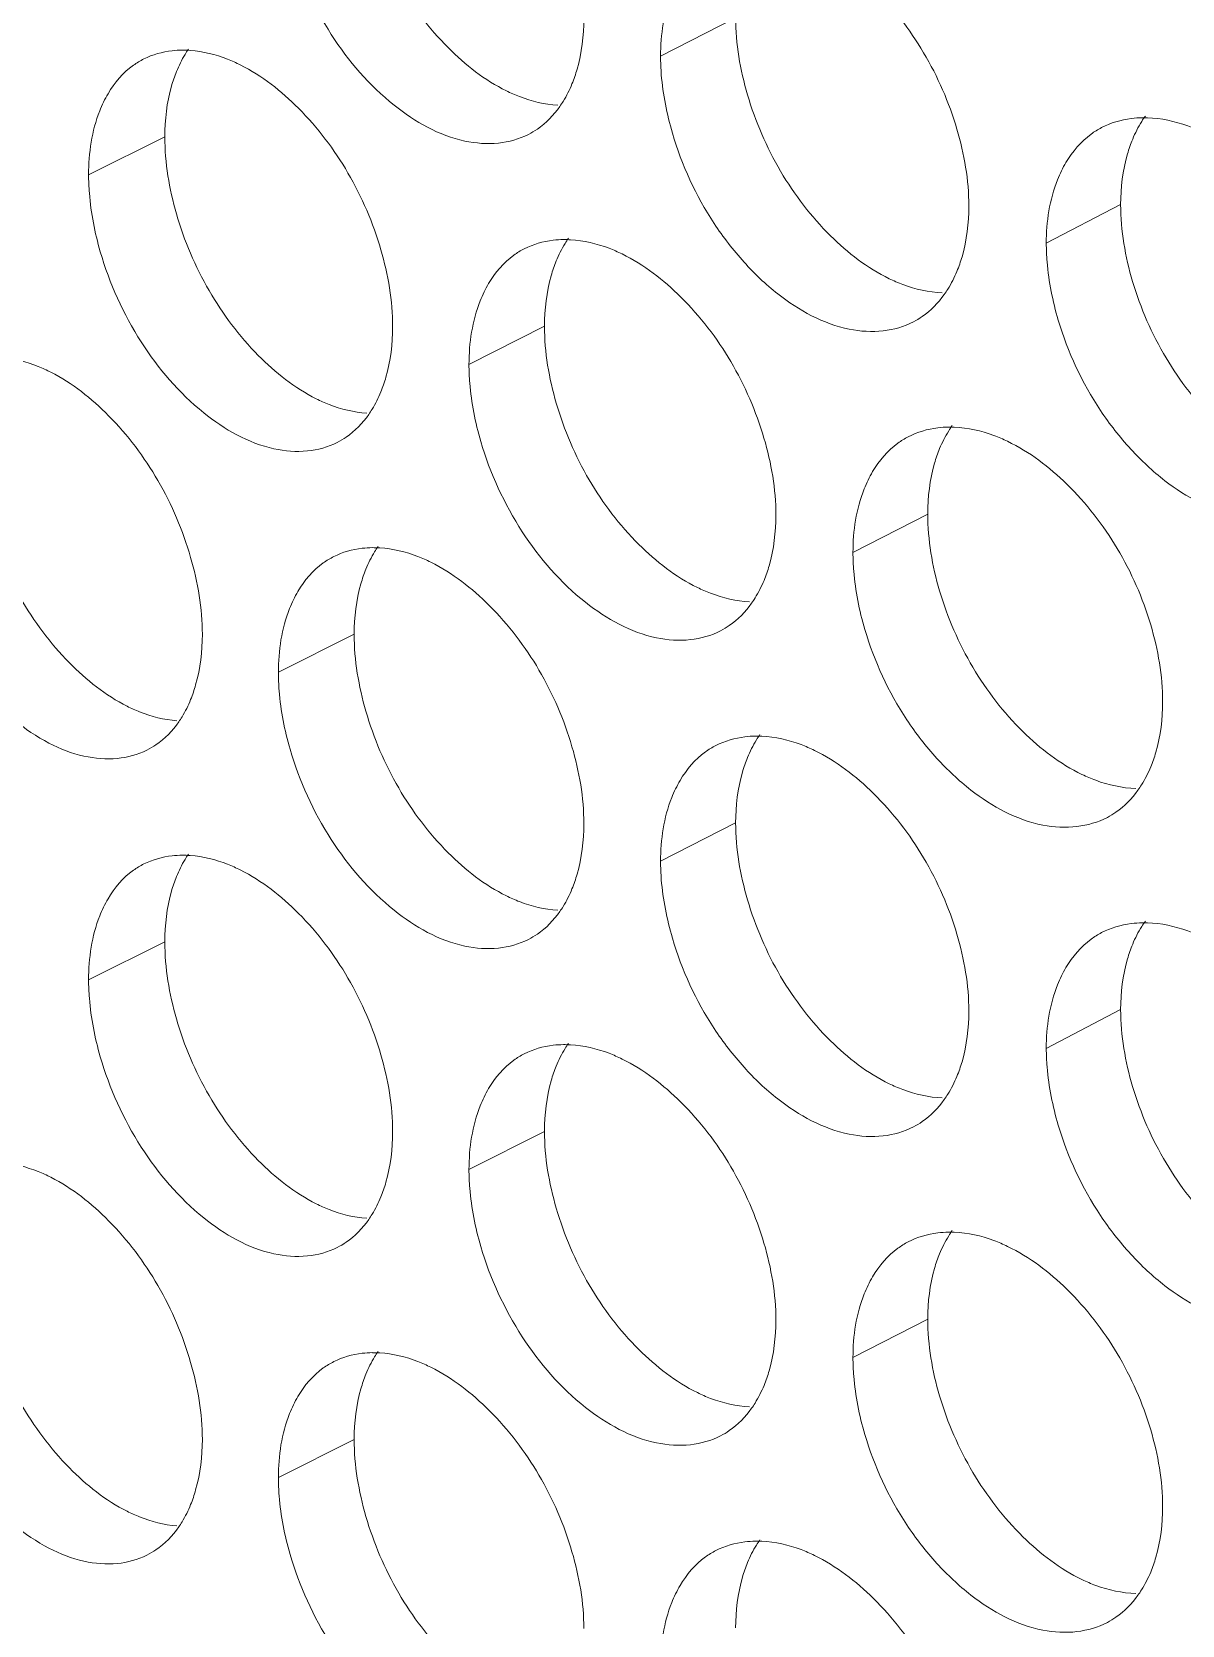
# Model space of a CAD drawing. Header units: millimetres. Extents: x 1177 to 4147, y 93 to 2194.
# Drawn here: x 2580.43 to 2591.68, y 784.42 to 800 of the extents above; entities that cross this region are included whole.
import ezdxf

# ---------------------------------------------------------------- set-up
doc = ezdxf.new("R2010")
doc.units = ezdxf.units.MM
doc.header["$LTSCALE"] = 0.1
doc.layers.get('0').update_dxf_attribs({"lineweight": 13})
doc.layers.add('标注', color=251, linetype='Continuous', lineweight=9)

# ---------------------------------------------------------------- blocks, each defined once
blk = doc.blocks.new('02')
at = {"layer": '标注'}
for p, q in [((4465.295, 734.326), (4464.246, 733.79)), ((4457.319, 732.663), (4456.254, 732.134)), ((4457.319, 732.663), (4456.254, 732.134)), ((4470.674, 731.716), (4469.635, 731.175)), ((4462.624, 730.015), (4461.569, 729.482)), ((4462.624, 730.015), (4461.569, 729.482)), ((4467.979, 727.392), (4466.934, 726.854)), ((4467.979, 727.392), (4466.934, 726.854)), ((4459.965, 725.711), (4458.906, 725.18)), ((4465.295, 723.076), (4464.246, 722.54)), ((4457.319, 721.413), (4456.254, 720.884)), ((4470.674, 720.466), (4469.635, 719.925)), ((4462.624, 718.765), (4461.569, 718.232)), ((4467.979, 716.142), (4466.934, 715.604)), ((4459.965, 714.461), (4458.906, 713.93))]:
    blk.add_line(p, q, dxfattribs=at)
for centre, radius, start, end in [((4457.571, 732.415), 1.459, 85.9113, 90.3279), ((4457.571, 732.415), 1.459, 85.9113, 90.3279), ((4471.001, 731.422), 1.508, 88.1658, 91.0012), ((4462.906, 729.749), 1.478, 86.8291, 90.6001), ((4462.906, 729.749), 1.478, 86.8291, 90.6001), ((4468.29, 727.108), 1.498, 87.7255, 90.8684), ((4468.29, 727.108), 1.498, 87.7255, 90.8684), ((4460.232, 725.454), 1.468, 86.3729, 90.4645), ((4465.592, 722.801), 1.488, 87.2799, 90.7347), ((4457.571, 721.165), 1.459, 85.9113, 90.3279), ((4471.001, 720.172), 1.508, 88.1658, 91.0012), ((4462.906, 718.499), 1.478, 86.8291, 90.6001), ((4468.29, 715.858), 1.498, 87.7255, 90.8684), ((4460.232, 714.204), 1.468, 86.3729, 90.4645), ((4465.592, 711.551), 1.488, 87.2799, 90.7347)]:
    blk.add_arc(centre, radius, start, end, dxfattribs=at)
for points, knots in [([(4459.965, 736.961), (4459.965, 736.598), (4460.094, 735.847), (4460.542, 734.798), (4461.214, 733.908), (4461.789, 733.455), (4462.091, 733.306)], [0, 0, 0, 0, 0.247033, 0.511643, 0.769894, 1, 1, 1, 1]), ([(4459.07, 735.354), (4459.198, 734.91), (4459.581, 734.075), (4460.418, 733.1), (4461.291, 732.6), (4461.971, 732.549), (4462.27, 732.632), (4462.4, 732.698)], [0, 0, 0, 0, 0.293762, 0.573619, 0.807925, 0.907583, 1, 1, 1, 1]), ([(4468.553, 731.696), (4468.553, 732.058), (4468.422, 732.81), (4467.966, 733.856), (4467.283, 734.741), (4466.701, 735.19), (4466.395, 735.339)], [0, 0, 0, 0, 0.246367, 0.510504, 0.768967, 1, 1, 1, 1]), ([(4464.519, 734.92), (4464.474, 734.843), (4464.304, 734.49), (4464.246, 734.091), (4464.246, 733.79)], [0, 0, 0, 0, 0.228624, 1, 1, 1, 1]), ([(4463.008, 733.403), (4463.036, 733.47), (4463.137, 733.764), (4463.174, 734.078), (4463.174, 734.316)], [0, 0, 0, 0, 0.233221, 1, 1, 1, 1]), ([(4465.295, 734.326), (4465.295, 733.963), (4465.425, 733.212), (4465.878, 732.165), (4466.556, 731.278), (4467.136, 730.829), (4467.441, 730.681)], [0, 0, 0, 0, 0.246671, 0.510955, 0.769257, 1, 1, 1, 1]), ([(4457.563, 733.874), (4457.516, 733.874), (4457.332, 733.863), (4457.149, 733.812), (4457.027, 733.752)], [0, 0, 0, 0, 0.258421, 1, 1, 1, 1]), ([(4457.563, 733.874), (4457.516, 733.874), (4457.332, 733.863), (4457.149, 733.812), (4457.027, 733.752)], [0, 0, 0, 0, 0.258421, 1, 1, 1, 1]), ([(4457.648, 733.887), (4457.632, 733.863), (4457.568, 733.764), (4457.516, 733.657), (4457.482, 733.575)], [0, 0, 0, 0, 0.242569, 1, 1, 1, 1]), ([(4457.648, 733.887), (4457.632, 733.863), (4457.568, 733.764), (4457.516, 733.657), (4457.482, 733.575)], [0, 0, 0, 0, 0.242569, 1, 1, 1, 1]), ([(4458.374, 733.668), (4458.316, 733.697), (4458.094, 733.797), (4457.853, 733.858), (4457.675, 733.87)], [0, 0, 0, 0, 0.266713, 1, 1, 1, 1]), ([(4458.374, 733.668), (4458.316, 733.697), (4458.094, 733.797), (4457.853, 733.858), (4457.675, 733.87)], [0, 0, 0, 0, 0.266713, 1, 1, 1, 1]), ([(4457.027, 733.752), (4456.976, 733.726), (4456.774, 733.605), (4456.616, 733.419), (4456.526, 733.266)], [0, 0, 0, 0, 0.242512, 1, 1, 1, 1]), ([(4457.027, 733.752), (4456.976, 733.726), (4456.774, 733.605), (4456.616, 733.419), (4456.526, 733.266)], [0, 0, 0, 0, 0.242512, 1, 1, 1, 1]), ([(4460.502, 730.01), (4460.502, 730.373), (4460.373, 731.125), (4459.923, 732.173), (4459.251, 733.063), (4458.677, 733.517), (4458.374, 733.668)], [0, 0, 0, 0, 0.246911, 0.511538, 0.769926, 1, 1, 1, 1]), ([(4460.502, 730.01), (4460.502, 730.373), (4460.373, 731.125), (4459.923, 732.173), (4459.251, 733.063), (4458.677, 733.517), (4458.374, 733.668)], [0, 0, 0, 0, 0.246911, 0.511538, 0.769926, 1, 1, 1, 1]), ([(4464.246, 733.79), (4464.246, 733.703), (4464.261, 733.34), (4464.333, 732.98), (4464.411, 732.715)], [0, 0, 0, 0, 0.238632, 1, 1, 1, 1]), ([(4457.482, 733.575), (4457.455, 733.508), (4457.355, 733.214), (4457.319, 732.9), (4457.319, 732.663)], [0, 0, 0, 0, 0.232835, 1, 1, 1, 1]), ([(4457.482, 733.575), (4457.455, 733.508), (4457.355, 733.214), (4457.319, 732.9), (4457.319, 732.663)], [0, 0, 0, 0, 0.232835, 1, 1, 1, 1]), ([(4456.526, 733.266), (4456.481, 733.189), (4456.312, 732.835), (4456.254, 732.436), (4456.254, 732.134)], [0, 0, 0, 0, 0.227885, 1, 1, 1, 1]), ([(4456.526, 733.266), (4456.481, 733.189), (4456.312, 732.835), (4456.254, 732.436), (4456.254, 732.134)], [0, 0, 0, 0, 0.227885, 1, 1, 1, 1]), ([(4462.091, 733.306), (4462.151, 733.276), (4462.379, 733.175), (4462.626, 733.116), (4462.809, 733.105)], [0, 0, 0, 0, 0.2667, 1, 1, 1, 1]), ([(4462.837, 733.086), (4462.854, 733.11), (4462.92, 733.21), (4462.974, 733.319), (4463.008, 733.403)], [0, 0, 0, 0, 0.242697, 1, 1, 1, 1]), ([(4462.4, 732.698), (4462.443, 732.72), (4462.612, 732.819), (4462.752, 732.965), (4462.837, 733.086)], [0, 0, 0, 0, 0.244733, 1, 1, 1, 1]), ([(4470.407, 732.792), (4470.356, 732.765), (4470.157, 732.642), (4470, 732.457), (4469.91, 732.305)], [0, 0, 0, 0, 0.24332, 1, 1, 1, 1]), ([(4470.974, 732.93), (4470.924, 732.929), (4470.728, 732.916), (4470.535, 732.859), (4470.407, 732.792)], [0, 0, 0, 0, 0.258483, 1, 1, 1, 1]), ([(4471.019, 732.954), (4471.002, 732.93), (4470.933, 732.827), (4470.877, 732.716), (4470.842, 732.63)], [0, 0, 0, 0, 0.242868, 1, 1, 1, 1]), ([(4471.804, 732.734), (4471.742, 732.764), (4471.501, 732.866), (4471.24, 732.924), (4471.049, 732.93)], [0, 0, 0, 0, 0.266802, 1, 1, 1, 1]), ([(4457.319, 732.663), (4457.319, 732.3), (4457.447, 731.548), (4457.893, 730.499), (4458.561, 729.608), (4459.134, 729.153), (4459.435, 729.002)], [0, 0, 0, 0, 0.247215, 0.511988, 0.770214, 1, 1, 1, 1]), ([(4457.319, 732.663), (4457.319, 732.3), (4457.447, 731.548), (4457.893, 730.499), (4458.561, 729.608), (4459.134, 729.153), (4459.435, 729.002)], [0, 0, 0, 0, 0.247215, 0.511988, 0.770214, 1, 1, 1, 1]), ([(4464.411, 732.715), (4464.542, 732.27), (4464.836, 731.63), (4465.392, 730.909), (4465.981, 730.347), (4466.662, 729.969), (4467.348, 729.924), (4467.649, 730.011), (4467.78, 730.078)], [0, 0, 0, 0, 0.292621, 0.4365, 0.572692, 0.807081, 0.907102, 1, 1, 1, 1]), ([(4470.842, 732.63), (4470.814, 732.563), (4470.712, 732.268), (4470.674, 731.954), (4470.674, 731.716)], [0, 0, 0, 0, 0.233581, 1, 1, 1, 1]), ([(4469.91, 732.305), (4469.864, 732.228), (4469.694, 731.875), (4469.635, 731.476), (4469.635, 731.175)], [0, 0, 0, 0, 0.229116, 1, 1, 1, 1]), ([(4456.254, 732.134), (4456.254, 732.048), (4456.27, 731.684), (4456.341, 731.324), (4456.418, 731.058)], [0, 0, 0, 0, 0.238534, 1, 1, 1, 1]), ([(4456.254, 732.134), (4456.254, 732.048), (4456.27, 731.684), (4456.341, 731.324), (4456.418, 731.058)], [0, 0, 0, 0, 0.238534, 1, 1, 1, 1]), ([(4468.386, 730.783), (4468.414, 730.85), (4468.516, 731.144), (4468.553, 731.458), (4468.553, 731.696)], [0, 0, 0, 0, 0.233519, 1, 1, 1, 1]), ([(4470.674, 731.716), (4470.674, 731.353), (4470.806, 730.602), (4471.263, 729.557), (4471.948, 728.673), (4472.533, 728.227), (4472.84, 728.081)], [0, 0, 0, 0, 0.246312, 0.510271, 0.768623, 1, 1, 1, 1]), ([(4462.89, 731.227), (4462.842, 731.227), (4462.653, 731.216), (4462.467, 731.162), (4462.342, 731.099)], [0, 0, 0, 0, 0.258444, 1, 1, 1, 1]), ([(4462.89, 731.227), (4462.842, 731.227), (4462.653, 731.216), (4462.467, 731.162), (4462.342, 731.099)], [0, 0, 0, 0, 0.258444, 1, 1, 1, 1]), ([(4462.96, 731.245), (4462.943, 731.221), (4462.877, 731.12), (4462.823, 731.012), (4462.789, 730.928)], [0, 0, 0, 0, 0.242682, 1, 1, 1, 1]), ([(4462.96, 731.245), (4462.943, 731.221), (4462.877, 731.12), (4462.823, 731.012), (4462.789, 730.928)], [0, 0, 0, 0, 0.242682, 1, 1, 1, 1]), ([(4463.709, 731.026), (4463.649, 731.055), (4463.42, 731.156), (4463.171, 731.215), (4462.988, 731.225)], [0, 0, 0, 0, 0.266759, 1, 1, 1, 1]), ([(4463.709, 731.026), (4463.649, 731.055), (4463.42, 731.156), (4463.171, 731.215), (4462.988, 731.225)], [0, 0, 0, 0, 0.266759, 1, 1, 1, 1]), ([(4456.418, 731.058), (4456.546, 730.615), (4456.925, 729.78), (4457.757, 728.803), (4458.624, 728.301), (4459.301, 728.246), (4459.599, 728.327), (4459.729, 728.392)], [0, 0, 0, 0, 0.294207, 0.574275, 0.808437, 0.907868, 1, 1, 1, 1]), ([(4456.418, 731.058), (4456.546, 730.615), (4456.925, 729.78), (4457.757, 728.803), (4458.624, 728.301), (4459.301, 728.246), (4459.599, 728.327), (4459.729, 728.392)], [0, 0, 0, 0, 0.294207, 0.574275, 0.808437, 0.907868, 1, 1, 1, 1]), ([(4462.342, 731.099), (4462.291, 731.073), (4462.09, 730.951), (4461.932, 730.766), (4461.842, 730.613)], [0, 0, 0, 0, 0.242847, 1, 1, 1, 1]), ([(4462.342, 731.099), (4462.291, 731.073), (4462.09, 730.951), (4461.932, 730.766), (4461.842, 730.613)], [0, 0, 0, 0, 0.242847, 1, 1, 1, 1]), ([(4465.857, 727.378), (4465.857, 727.74), (4465.726, 728.492), (4465.272, 729.538), (4464.593, 730.426), (4464.014, 730.876), (4463.709, 731.026)], [0, 0, 0, 0, 0.246547, 0.510848, 0.769286, 1, 1, 1, 1]), ([(4465.857, 727.378), (4465.857, 727.74), (4465.726, 728.492), (4465.272, 729.538), (4464.593, 730.426), (4464.014, 730.876), (4463.709, 731.026)], [0, 0, 0, 0, 0.246547, 0.510848, 0.769286, 1, 1, 1, 1]), ([(4469.635, 731.175), (4469.635, 731.088), (4469.651, 730.725), (4469.724, 730.366), (4469.802, 730.101)], [0, 0, 0, 0, 0.238699, 1, 1, 1, 1]), ([(4462.789, 730.928), (4462.761, 730.861), (4462.661, 730.567), (4462.624, 730.253), (4462.624, 730.015)], [0, 0, 0, 0, 0.233133, 1, 1, 1, 1]), ([(4462.789, 730.928), (4462.761, 730.861), (4462.661, 730.567), (4462.624, 730.253), (4462.624, 730.015)], [0, 0, 0, 0, 0.233133, 1, 1, 1, 1]), ([(4468.21, 730.46), (4468.227, 730.484), (4468.295, 730.587), (4468.351, 730.697), (4468.386, 730.783)], [0, 0, 0, 0, 0.242819, 1, 1, 1, 1]), ([(4461.842, 730.613), (4461.797, 730.536), (4461.628, 730.182), (4461.569, 729.783), (4461.569, 729.482)], [0, 0, 0, 0, 0.228378, 1, 1, 1, 1]), ([(4461.842, 730.613), (4461.797, 730.536), (4461.628, 730.182), (4461.569, 729.783), (4461.569, 729.482)], [0, 0, 0, 0, 0.228378, 1, 1, 1, 1]), ([(4467.441, 730.681), (4467.503, 730.651), (4467.738, 730.549), (4467.993, 730.491), (4468.181, 730.483)], [0, 0, 0, 0, 0.26673, 1, 1, 1, 1]), ([(4467.78, 730.078), (4467.822, 730.1), (4467.988, 730.199), (4468.126, 730.341), (4468.21, 730.46)], [0, 0, 0, 0, 0.245104, 1, 1, 1, 1]), ([(4469.802, 730.101), (4469.934, 729.656), (4470.232, 729.015), (4470.795, 728.296), (4471.392, 727.735), (4472.082, 727.362), (4472.774, 727.325), (4473.078, 727.415), (4473.209, 727.484)], [0, 0, 0, 0, 0.291742, 0.435347, 0.571412, 0.806086, 0.906551, 1, 1, 1, 1]), ([(4460.338, 729.098), (4460.365, 729.165), (4460.466, 729.459), (4460.502, 729.772), (4460.502, 730.01)], [0, 0, 0, 0, 0.233071, 1, 1, 1, 1]), ([(4460.338, 729.098), (4460.365, 729.165), (4460.466, 729.459), (4460.502, 729.772), (4460.502, 730.01)], [0, 0, 0, 0, 0.233071, 1, 1, 1, 1]), ([(4462.624, 730.015), (4462.624, 729.652), (4462.754, 728.901), (4463.204, 727.853), (4463.879, 726.965), (4464.456, 726.514), (4464.76, 726.365)], [0, 0, 0, 0, 0.246852, 0.511298, 0.769575, 1, 1, 1, 1]), ([(4462.624, 730.015), (4462.624, 729.652), (4462.754, 728.901), (4463.204, 727.853), (4463.879, 726.965), (4464.456, 726.514), (4464.76, 726.365)], [0, 0, 0, 0, 0.246852, 0.511298, 0.769575, 1, 1, 1, 1]), ([(4455.726, 729.374), (4455.669, 729.403), (4455.45, 729.502), (4455.213, 729.563), (4455.038, 729.577)], [0, 0, 0, 0, 0.266684, 1, 1, 1, 1]), ([(4461.569, 729.482), (4461.569, 729.395), (4461.585, 729.032), (4461.657, 728.672), (4461.734, 728.407)], [0, 0, 0, 0, 0.238599, 1, 1, 1, 1]), ([(4461.569, 729.482), (4461.569, 729.395), (4461.585, 729.032), (4461.657, 728.672), (4461.734, 728.407)], [0, 0, 0, 0, 0.238599, 1, 1, 1, 1]), ([(4457.844, 725.711), (4457.844, 726.074), (4457.715, 726.825), (4457.268, 727.875), (4456.598, 728.766), (4456.027, 729.222), (4455.726, 729.374)], [0, 0, 0, 0, 0.247093, 0.511885, 0.770247, 1, 1, 1, 1]), ([(4459.435, 729.002), (4459.494, 728.973), (4459.718, 728.873), (4459.961, 728.813), (4460.141, 728.801)], [0, 0, 0, 0, 0.266679, 1, 1, 1, 1]), ([(4459.435, 729.002), (4459.494, 728.973), (4459.718, 728.873), (4459.961, 728.813), (4460.141, 728.801)], [0, 0, 0, 0, 0.266679, 1, 1, 1, 1]), ([(4460.169, 728.783), (4460.185, 728.807), (4460.25, 728.907), (4460.304, 729.015), (4460.338, 729.098)], [0, 0, 0, 0, 0.24264, 1, 1, 1, 1]), ([(4460.169, 728.783), (4460.185, 728.807), (4460.25, 728.907), (4460.304, 729.015), (4460.338, 729.098)], [0, 0, 0, 0, 0.24264, 1, 1, 1, 1]), ([(4459.729, 728.392), (4459.772, 728.414), (4459.942, 728.514), (4460.083, 728.661), (4460.169, 728.783)], [0, 0, 0, 0, 0.244538, 1, 1, 1, 1]), ([(4459.729, 728.392), (4459.772, 728.414), (4459.942, 728.514), (4460.083, 728.661), (4460.169, 728.783)], [0, 0, 0, 0, 0.244538, 1, 1, 1, 1]), ([(4468.267, 728.606), (4468.217, 728.606), (4468.024, 728.593), (4467.834, 728.537), (4467.706, 728.471)], [0, 0, 0, 0, 0.258469, 1, 1, 1, 1]), ([(4468.267, 728.606), (4468.217, 728.606), (4468.024, 728.593), (4467.834, 728.537), (4467.706, 728.471)], [0, 0, 0, 0, 0.258469, 1, 1, 1, 1]), ([(4468.32, 728.628), (4468.303, 728.604), (4468.236, 728.502), (4468.18, 728.392), (4468.145, 728.306)], [0, 0, 0, 0, 0.242804, 1, 1, 1, 1]), ([(4468.32, 728.628), (4468.303, 728.604), (4468.236, 728.502), (4468.18, 728.392), (4468.145, 728.306)], [0, 0, 0, 0, 0.242804, 1, 1, 1, 1]), ([(4469.094, 728.408), (4469.032, 728.438), (4468.795, 728.54), (4468.538, 728.598), (4468.349, 728.605)], [0, 0, 0, 0, 0.266791, 1, 1, 1, 1]), ([(4469.094, 728.408), (4469.032, 728.438), (4468.795, 728.54), (4468.538, 728.598), (4468.349, 728.605)], [0, 0, 0, 0, 0.266791, 1, 1, 1, 1]), ([(4454.685, 728.371), (4454.685, 728.008), (4454.813, 727.256), (4455.256, 726.206), (4455.921, 725.314), (4456.491, 724.857), (4456.791, 724.706)], [0, 0, 0, 0, 0.247397, 0.512334, 0.770535, 1, 1, 1, 1]), ([(4461.734, 728.407), (4461.864, 727.962), (4462.249, 727.127), (4463.091, 726.152), (4463.97, 725.656), (4464.653, 725.609), (4464.954, 725.693), (4465.084, 725.76)], [0, 0, 0, 0, 0.293319, 0.572966, 0.807416, 0.907301, 1, 1, 1, 1]), ([(4461.734, 728.407), (4461.864, 727.962), (4462.249, 727.127), (4463.091, 726.152), (4463.97, 725.656), (4464.653, 725.609), (4464.954, 725.693), (4465.084, 725.76)], [0, 0, 0, 0, 0.293319, 0.572966, 0.807416, 0.907301, 1, 1, 1, 1]), ([(4467.706, 728.471), (4467.656, 728.445), (4467.456, 728.322), (4467.298, 728.137), (4467.208, 727.984)], [0, 0, 0, 0, 0.243166, 1, 1, 1, 1]), ([(4467.706, 728.471), (4467.656, 728.445), (4467.456, 728.322), (4467.298, 728.137), (4467.208, 727.984)], [0, 0, 0, 0, 0.243166, 1, 1, 1, 1]), ([(4468.145, 728.306), (4468.117, 728.239), (4468.016, 727.945), (4467.979, 727.631), (4467.979, 727.392)], [0, 0, 0, 0, 0.233432, 1, 1, 1, 1]), ([(4468.145, 728.306), (4468.117, 728.239), (4468.016, 727.945), (4467.979, 727.631), (4467.979, 727.392)], [0, 0, 0, 0, 0.233432, 1, 1, 1, 1]), ([(4471.261, 724.77), (4471.261, 725.133), (4471.129, 725.884), (4470.671, 726.929), (4469.985, 727.813), (4469.401, 728.261), (4469.094, 728.408)], [0, 0, 0, 0, 0.246187, 0.510161, 0.768649, 1, 1, 1, 1]), ([(4471.261, 724.77), (4471.261, 725.133), (4471.129, 725.884), (4470.671, 726.929), (4469.985, 727.813), (4469.401, 728.261), (4469.094, 728.408)], [0, 0, 0, 0, 0.246187, 0.510161, 0.768649, 1, 1, 1, 1]), ([(4467.208, 727.984), (4467.163, 727.907), (4466.993, 727.554), (4466.934, 727.155), (4466.934, 726.854)], [0, 0, 0, 0, 0.22887, 1, 1, 1, 1]), ([(4467.208, 727.984), (4467.163, 727.907), (4466.993, 727.554), (4466.934, 727.155), (4466.934, 726.854)], [0, 0, 0, 0, 0.22887, 1, 1, 1, 1]), ([(4465.691, 726.465), (4465.719, 726.532), (4465.82, 726.826), (4465.857, 727.14), (4465.857, 727.378)], [0, 0, 0, 0, 0.23337, 1, 1, 1, 1]), ([(4465.691, 726.465), (4465.719, 726.532), (4465.82, 726.826), (4465.857, 727.14), (4465.857, 727.378)], [0, 0, 0, 0, 0.23337, 1, 1, 1, 1]), ([(4467.979, 727.392), (4467.979, 727.03), (4468.109, 726.279), (4468.564, 725.233), (4469.246, 724.347), (4469.828, 723.9), (4470.134, 723.752)], [0, 0, 0, 0, 0.246491, 0.510612, 0.768939, 1, 1, 1, 1]), ([(4467.979, 727.392), (4467.979, 727.03), (4468.109, 726.279), (4468.564, 725.233), (4469.246, 724.347), (4469.828, 723.9), (4470.134, 723.752)], [0, 0, 0, 0, 0.246491, 0.510612, 0.768939, 1, 1, 1, 1]), ([(4453.778, 726.769), (4453.905, 726.325), (4454.28, 725.492), (4455.002, 724.643), (4455.671, 724.181), (4456.166, 723.99), (4456.644, 723.949), (4456.941, 724.029), (4457.07, 724.093)], [0, 0, 0, 0, 0.294183, 0.574014, 0.698487, 0.809259, 0.908301, 1, 1, 1, 1]), ([(4459.679, 726.797), (4459.628, 726.772), (4459.426, 726.65), (4459.268, 726.464), (4459.178, 726.311)], [0, 0, 0, 0, 0.242682, 1, 1, 1, 1]), ([(4460.221, 726.923), (4460.172, 726.922), (4459.986, 726.911), (4459.802, 726.859), (4459.679, 726.797)], [0, 0, 0, 0, 0.258432, 1, 1, 1, 1]), ([(4460.298, 726.938), (4460.281, 726.914), (4460.216, 726.814), (4460.163, 726.707), (4460.129, 726.623)], [0, 0, 0, 0, 0.242625, 1, 1, 1, 1]), ([(4461.036, 726.719), (4460.977, 726.748), (4460.751, 726.848), (4460.506, 726.908), (4460.325, 726.92)], [0, 0, 0, 0, 0.266738, 1, 1, 1, 1]), ([(4466.934, 726.854), (4466.934, 726.768), (4466.95, 726.405), (4467.022, 726.045), (4467.1, 725.78)], [0, 0, 0, 0, 0.238665, 1, 1, 1, 1]), ([(4466.934, 726.854), (4466.934, 726.768), (4466.95, 726.405), (4467.022, 726.045), (4467.1, 725.78)], [0, 0, 0, 0, 0.238665, 1, 1, 1, 1]), ([(4460.129, 726.623), (4460.102, 726.556), (4460.002, 726.262), (4459.965, 725.949), (4459.965, 725.711)], [0, 0, 0, 0, 0.232984, 1, 1, 1, 1]), ([(4463.174, 723.066), (4463.174, 723.428), (4463.043, 724.18), (4462.592, 725.228), (4461.916, 726.116), (4461.339, 726.569), (4461.036, 726.719)], [0, 0, 0, 0, 0.246729, 0.511193, 0.769606, 1, 1, 1, 1]), ([(4459.178, 726.311), (4459.133, 726.234), (4458.964, 725.881), (4458.906, 725.481), (4458.906, 725.18)], [0, 0, 0, 0, 0.228131, 1, 1, 1, 1]), ([(4464.76, 726.365), (4464.821, 726.335), (4465.052, 726.234), (4465.304, 726.175), (4465.489, 726.166)], [0, 0, 0, 0, 0.266716, 1, 1, 1, 1]), ([(4464.76, 726.365), (4464.821, 726.335), (4465.052, 726.234), (4465.304, 726.175), (4465.489, 726.166)], [0, 0, 0, 0, 0.266716, 1, 1, 1, 1]), ([(4465.517, 726.145), (4465.534, 726.169), (4465.601, 726.27), (4465.656, 726.38), (4465.691, 726.465)], [0, 0, 0, 0, 0.242757, 1, 1, 1, 1]), ([(4465.517, 726.145), (4465.534, 726.169), (4465.601, 726.27), (4465.656, 726.38), (4465.691, 726.465)], [0, 0, 0, 0, 0.242757, 1, 1, 1, 1]), ([(4465.084, 725.76), (4465.126, 725.782), (4465.294, 725.881), (4465.433, 726.025), (4465.517, 726.145)], [0, 0, 0, 0, 0.244921, 1, 1, 1, 1]), ([(4465.084, 725.76), (4465.126, 725.782), (4465.294, 725.881), (4465.433, 726.025), (4465.517, 726.145)], [0, 0, 0, 0, 0.244921, 1, 1, 1, 1]), ([(4457.68, 724.799), (4457.707, 724.866), (4457.807, 725.16), (4457.844, 725.473), (4457.844, 725.711)], [0, 0, 0, 0, 0.232922, 1, 1, 1, 1]), ([(4459.965, 725.711), (4459.965, 725.348), (4460.094, 724.597), (4460.542, 723.548), (4461.214, 722.658), (4461.789, 722.205), (4462.091, 722.056)], [0, 0, 0, 0, 0.247033, 0.511643, 0.769894, 1, 1, 1, 1]), ([(4467.1, 725.78), (4467.232, 725.335), (4467.528, 724.694), (4468.087, 723.974), (4468.68, 723.413), (4469.366, 723.037), (4470.055, 722.997), (4470.357, 723.085), (4470.489, 723.153)], [0, 0, 0, 0, 0.29218, 0.435922, 0.57205, 0.806581, 0.906826, 1, 1, 1, 1]), ([(4467.1, 725.78), (4467.232, 725.335), (4467.528, 724.694), (4468.087, 723.974), (4468.68, 723.413), (4469.366, 723.037), (4470.055, 722.997), (4470.357, 723.085), (4470.489, 723.153)], [0, 0, 0, 0, 0.29218, 0.435922, 0.57205, 0.806581, 0.906826, 1, 1, 1, 1]), ([(4458.906, 725.18), (4458.906, 725.093), (4458.921, 724.73), (4458.993, 724.37), (4459.07, 724.104)], [0, 0, 0, 0, 0.238567, 1, 1, 1, 1]), ([(4457.513, 724.487), (4457.529, 724.51), (4457.594, 724.61), (4457.646, 724.716), (4457.68, 724.799)], [0, 0, 0, 0, 0.242584, 1, 1, 1, 1]), ([(4471.094, 723.857), (4471.122, 723.924), (4471.224, 724.218), (4471.261, 724.532), (4471.261, 724.77)], [0, 0, 0, 0, 0.233669, 1, 1, 1, 1]), ([(4471.094, 723.857), (4471.122, 723.924), (4471.224, 724.218), (4471.261, 724.532), (4471.261, 724.77)], [0, 0, 0, 0, 0.233669, 1, 1, 1, 1]), ([(4456.791, 724.706), (4456.849, 724.677), (4457.069, 724.577), (4457.309, 724.516), (4457.486, 724.503)], [0, 0, 0, 0, 0.266655, 1, 1, 1, 1]), ([(4457.07, 724.093), (4457.113, 724.115), (4457.286, 724.215), (4457.428, 724.363), (4457.513, 724.487)], [0, 0, 0, 0, 0.244338, 1, 1, 1, 1]), ([(4465.573, 724.289), (4465.523, 724.288), (4465.333, 724.276), (4465.144, 724.221), (4465.018, 724.157)], [0, 0, 0, 0, 0.258456, 1, 1, 1, 1]), ([(4465.634, 724.309), (4465.617, 724.284), (4465.55, 724.183), (4465.496, 724.074), (4465.461, 723.989)], [0, 0, 0, 0, 0.242742, 1, 1, 1, 1]), ([(4466.395, 724.089), (4466.334, 724.119), (4466.101, 724.22), (4465.849, 724.278), (4465.662, 724.287)], [0, 0, 0, 0, 0.266777, 1, 1, 1, 1]), ([(4459.07, 724.104), (4459.198, 723.66), (4459.581, 722.825), (4460.418, 721.85), (4461.291, 721.35), (4461.971, 721.299), (4462.27, 721.382), (4462.4, 721.448)], [0, 0, 0, 0, 0.293762, 0.573619, 0.807925, 0.907583, 1, 1, 1, 1]), ([(4465.018, 724.157), (4464.967, 724.131), (4464.767, 724.009), (4464.609, 723.823), (4464.519, 723.67)], [0, 0, 0, 0, 0.243008, 1, 1, 1, 1]), ([(4468.553, 720.446), (4468.553, 720.808), (4468.422, 721.56), (4467.966, 722.606), (4467.283, 723.491), (4466.701, 723.94), (4466.395, 724.089)], [0, 0, 0, 0, 0.246367, 0.510504, 0.768967, 1, 1, 1, 1]), ([(4465.461, 723.989), (4465.433, 723.922), (4465.332, 723.628), (4465.295, 723.314), (4465.295, 723.076)], [0, 0, 0, 0, 0.233282, 1, 1, 1, 1]), ([(4470.915, 723.532), (4470.933, 723.556), (4471.002, 723.659), (4471.058, 723.77), (4471.094, 723.857)], [0, 0, 0, 0, 0.242883, 1, 1, 1, 1]), ([(4470.915, 723.532), (4470.933, 723.556), (4471.002, 723.659), (4471.058, 723.77), (4471.094, 723.857)], [0, 0, 0, 0, 0.242883, 1, 1, 1, 1]), ([(4464.519, 723.67), (4464.474, 723.593), (4464.304, 723.24), (4464.246, 722.841), (4464.246, 722.54)], [0, 0, 0, 0, 0.228624, 1, 1, 1, 1]), ([(4470.134, 723.752), (4470.197, 723.722), (4470.436, 723.62), (4470.695, 723.563), (4470.886, 723.557)], [0, 0, 0, 0, 0.266739, 1, 1, 1, 1]), ([(4470.134, 723.752), (4470.197, 723.722), (4470.436, 723.62), (4470.695, 723.563), (4470.886, 723.557)], [0, 0, 0, 0, 0.266739, 1, 1, 1, 1]), ([(4470.489, 723.153), (4470.53, 723.175), (4470.694, 723.274), (4470.831, 723.414), (4470.915, 723.532)], [0, 0, 0, 0, 0.245281, 1, 1, 1, 1]), ([(4470.489, 723.153), (4470.53, 723.175), (4470.694, 723.274), (4470.831, 723.414), (4470.915, 723.532)], [0, 0, 0, 0, 0.245281, 1, 1, 1, 1]), ([(4463.008, 722.153), (4463.036, 722.22), (4463.137, 722.514), (4463.174, 722.828), (4463.174, 723.066)], [0, 0, 0, 0, 0.233221, 1, 1, 1, 1]), ([(4465.295, 723.076), (4465.295, 722.713), (4465.425, 721.962), (4465.878, 720.915), (4466.556, 720.028), (4467.136, 719.579), (4467.441, 719.431)], [0, 0, 0, 0, 0.246671, 0.510955, 0.769257, 1, 1, 1, 1]), ([(4457.027, 722.502), (4456.976, 722.476), (4456.774, 722.355), (4456.616, 722.169), (4456.526, 722.016)], [0, 0, 0, 0, 0.242512, 1, 1, 1, 1]), ([(4457.563, 722.624), (4457.516, 722.624), (4457.332, 722.613), (4457.149, 722.562), (4457.027, 722.502)], [0, 0, 0, 0, 0.258421, 1, 1, 1, 1]), ([(4457.648, 722.637), (4457.632, 722.613), (4457.568, 722.514), (4457.516, 722.407), (4457.482, 722.325)], [0, 0, 0, 0, 0.242569, 1, 1, 1, 1]), ([(4458.374, 722.418), (4458.316, 722.447), (4458.094, 722.547), (4457.853, 722.608), (4457.675, 722.62)], [0, 0, 0, 0, 0.266713, 1, 1, 1, 1]), ([(4464.246, 722.54), (4464.246, 722.453), (4464.261, 722.09), (4464.333, 721.73), (4464.411, 721.465)], [0, 0, 0, 0, 0.238632, 1, 1, 1, 1]), ([(4457.482, 722.325), (4457.455, 722.258), (4457.355, 721.964), (4457.319, 721.65), (4457.319, 721.413)], [0, 0, 0, 0, 0.232835, 1, 1, 1, 1]), ([(4460.502, 718.76), (4460.502, 719.123), (4460.373, 719.875), (4459.923, 720.923), (4459.251, 721.813), (4458.677, 722.267), (4458.374, 722.418)], [0, 0, 0, 0, 0.246911, 0.511538, 0.769926, 1, 1, 1, 1]), ([(4462.091, 722.056), (4462.151, 722.026), (4462.379, 721.925), (4462.626, 721.866), (4462.809, 721.855)], [0, 0, 0, 0, 0.2667, 1, 1, 1, 1]), ([(4462.837, 721.836), (4462.854, 721.86), (4462.92, 721.96), (4462.974, 722.069), (4463.008, 722.153)], [0, 0, 0, 0, 0.242697, 1, 1, 1, 1]), ([(4456.526, 722.016), (4456.481, 721.939), (4456.312, 721.585), (4456.254, 721.186), (4456.254, 720.884)], [0, 0, 0, 0, 0.227885, 1, 1, 1, 1]), ([(4462.4, 721.448), (4462.443, 721.47), (4462.612, 721.569), (4462.752, 721.715), (4462.837, 721.836)], [0, 0, 0, 0, 0.244733, 1, 1, 1, 1]), ([(4470.974, 721.68), (4470.924, 721.679), (4470.728, 721.666), (4470.535, 721.609), (4470.407, 721.542)], [0, 0, 0, 0, 0.258483, 1, 1, 1, 1]), ([(4471.019, 721.704), (4471.002, 721.68), (4470.933, 721.577), (4470.877, 721.466), (4470.842, 721.38)], [0, 0, 0, 0, 0.242868, 1, 1, 1, 1]), ([(4471.804, 721.484), (4471.742, 721.514), (4471.501, 721.616), (4471.24, 721.674), (4471.049, 721.68)], [0, 0, 0, 0, 0.266802, 1, 1, 1, 1]), ([(4457.319, 721.413), (4457.319, 721.05), (4457.447, 720.298), (4457.893, 719.249), (4458.561, 718.358), (4459.134, 717.903), (4459.435, 717.752)], [0, 0, 0, 0, 0.247215, 0.511988, 0.770214, 1, 1, 1, 1]), ([(4464.411, 721.465), (4464.542, 721.02), (4464.836, 720.38), (4465.392, 719.659), (4465.981, 719.097), (4466.662, 718.719), (4467.348, 718.674), (4467.649, 718.761), (4467.78, 718.828)], [0, 0, 0, 0, 0.292621, 0.4365, 0.572692, 0.807081, 0.907102, 1, 1, 1, 1]), ([(4470.407, 721.542), (4470.356, 721.515), (4470.157, 721.392), (4470, 721.207), (4469.91, 721.055)], [0, 0, 0, 0, 0.24332, 1, 1, 1, 1]), ([(4470.842, 721.38), (4470.814, 721.313), (4470.712, 721.018), (4470.674, 720.704), (4470.674, 720.466)], [0, 0, 0, 0, 0.233581, 1, 1, 1, 1]), ([(4469.91, 721.055), (4469.864, 720.978), (4469.694, 720.625), (4469.635, 720.226), (4469.635, 719.925)], [0, 0, 0, 0, 0.229116, 1, 1, 1, 1]), ([(4456.254, 720.884), (4456.254, 720.798), (4456.27, 720.434), (4456.341, 720.074), (4456.418, 719.808)], [0, 0, 0, 0, 0.238534, 1, 1, 1, 1]), ([(4468.386, 719.533), (4468.414, 719.6), (4468.516, 719.894), (4468.553, 720.208), (4468.553, 720.446)], [0, 0, 0, 0, 0.233519, 1, 1, 1, 1]), ([(4470.674, 720.466), (4470.674, 720.103), (4470.806, 719.352), (4471.263, 718.307), (4471.948, 717.423), (4472.533, 716.977), (4472.84, 716.831)], [0, 0, 0, 0, 0.246312, 0.510271, 0.768623, 1, 1, 1, 1]), ([(4462.342, 719.849), (4462.291, 719.823), (4462.09, 719.701), (4461.932, 719.516), (4461.842, 719.363)], [0, 0, 0, 0, 0.242847, 1, 1, 1, 1]), ([(4462.89, 719.977), (4462.842, 719.977), (4462.653, 719.966), (4462.467, 719.912), (4462.342, 719.849)], [0, 0, 0, 0, 0.258444, 1, 1, 1, 1]), ([(4462.96, 719.995), (4462.943, 719.971), (4462.877, 719.87), (4462.823, 719.762), (4462.789, 719.678)], [0, 0, 0, 0, 0.242682, 1, 1, 1, 1]), ([(4463.709, 719.776), (4463.649, 719.805), (4463.42, 719.906), (4463.171, 719.965), (4462.988, 719.975)], [0, 0, 0, 0, 0.266759, 1, 1, 1, 1]), ([(4469.635, 719.925), (4469.635, 719.838), (4469.651, 719.475), (4469.724, 719.116), (4469.802, 718.851)], [0, 0, 0, 0, 0.238699, 1, 1, 1, 1]), ([(4456.418, 719.808), (4456.546, 719.365), (4456.925, 718.53), (4457.757, 717.553), (4458.624, 717.051), (4459.301, 716.996), (4459.599, 717.077), (4459.729, 717.142)], [0, 0, 0, 0, 0.294207, 0.574275, 0.808437, 0.907868, 1, 1, 1, 1]), ([(4462.789, 719.678), (4462.761, 719.611), (4462.661, 719.317), (4462.624, 719.003), (4462.624, 718.765)], [0, 0, 0, 0, 0.233133, 1, 1, 1, 1]), ([(4465.857, 716.128), (4465.857, 716.49), (4465.726, 717.242), (4465.272, 718.288), (4464.593, 719.176), (4464.014, 719.626), (4463.709, 719.776)], [0, 0, 0, 0, 0.246547, 0.510848, 0.769286, 1, 1, 1, 1]), ([(4467.441, 719.431), (4467.503, 719.401), (4467.738, 719.299), (4467.993, 719.241), (4468.181, 719.233)], [0, 0, 0, 0, 0.26673, 1, 1, 1, 1]), ([(4468.21, 719.21), (4468.227, 719.234), (4468.295, 719.337), (4468.351, 719.447), (4468.386, 719.533)], [0, 0, 0, 0, 0.242819, 1, 1, 1, 1]), ([(4461.842, 719.363), (4461.797, 719.286), (4461.628, 718.932), (4461.569, 718.533), (4461.569, 718.232)], [0, 0, 0, 0, 0.228378, 1, 1, 1, 1]), ([(4467.78, 718.828), (4467.822, 718.85), (4467.988, 718.949), (4468.126, 719.091), (4468.21, 719.21)], [0, 0, 0, 0, 0.245104, 1, 1, 1, 1]), ([(4460.338, 717.848), (4460.365, 717.915), (4460.466, 718.209), (4460.502, 718.522), (4460.502, 718.76)], [0, 0, 0, 0, 0.233071, 1, 1, 1, 1]), ([(4462.624, 718.765), (4462.624, 718.402), (4462.754, 717.651), (4463.204, 716.603), (4463.879, 715.715), (4464.456, 715.264), (4464.76, 715.115)], [0, 0, 0, 0, 0.246852, 0.511298, 0.769575, 1, 1, 1, 1]), ([(4469.802, 718.851), (4469.934, 718.406), (4470.232, 717.765), (4470.795, 717.046), (4471.392, 716.485), (4472.082, 716.112), (4472.774, 716.075), (4473.078, 716.165), (4473.209, 716.234)], [0, 0, 0, 0, 0.291742, 0.435347, 0.571412, 0.806086, 0.906551, 1, 1, 1, 1]), ([(4455.726, 718.124), (4455.669, 718.153), (4455.45, 718.252), (4455.213, 718.313), (4455.038, 718.327)], [0, 0, 0, 0, 0.266684, 1, 1, 1, 1]), ([(4457.844, 714.461), (4457.844, 714.824), (4457.715, 715.575), (4457.268, 716.625), (4456.598, 717.516), (4456.027, 717.972), (4455.726, 718.124)], [0, 0, 0, 0, 0.247093, 0.511885, 0.770247, 1, 1, 1, 1]), ([(4461.569, 718.232), (4461.569, 718.145), (4461.585, 717.782), (4461.657, 717.422), (4461.734, 717.157)], [0, 0, 0, 0, 0.238599, 1, 1, 1, 1]), ([(4460.169, 717.533), (4460.185, 717.557), (4460.25, 717.657), (4460.304, 717.765), (4460.338, 717.848)], [0, 0, 0, 0, 0.24264, 1, 1, 1, 1]), ([(4459.435, 717.752), (4459.494, 717.723), (4459.718, 717.623), (4459.961, 717.563), (4460.141, 717.551)], [0, 0, 0, 0, 0.266679, 1, 1, 1, 1]), ([(4459.729, 717.142), (4459.772, 717.164), (4459.942, 717.264), (4460.083, 717.411), (4460.169, 717.533)], [0, 0, 0, 0, 0.244538, 1, 1, 1, 1]), ([(4468.32, 717.378), (4468.303, 717.354), (4468.236, 717.252), (4468.18, 717.142), (4468.145, 717.056)], [0, 0, 0, 0, 0.242804, 1, 1, 1, 1]), ([(4461.734, 717.157), (4461.864, 716.712), (4462.249, 715.877), (4463.091, 714.902), (4463.97, 714.406), (4464.653, 714.359), (4464.954, 714.443), (4465.084, 714.51)], [0, 0, 0, 0, 0.293319, 0.572966, 0.807416, 0.907301, 1, 1, 1, 1]), ([(4467.706, 717.221), (4467.656, 717.195), (4467.456, 717.072), (4467.298, 716.887), (4467.208, 716.734)], [0, 0, 0, 0, 0.243166, 1, 1, 1, 1]), ([(4468.267, 717.356), (4468.217, 717.356), (4468.024, 717.343), (4467.834, 717.287), (4467.706, 717.221)], [0, 0, 0, 0, 0.258469, 1, 1, 1, 1]), ([(4469.094, 717.158), (4469.032, 717.188), (4468.795, 717.29), (4468.538, 717.348), (4468.349, 717.355)], [0, 0, 0, 0, 0.266791, 1, 1, 1, 1]), ([(4471.261, 713.52), (4471.261, 713.883), (4471.129, 714.634), (4470.671, 715.679), (4469.985, 716.563), (4469.401, 717.011), (4469.094, 717.158)], [0, 0, 0, 0, 0.246187, 0.510161, 0.768649, 1, 1, 1, 1]), ([(4454.685, 717.121), (4454.685, 716.758), (4454.813, 716.006), (4455.256, 714.956), (4455.921, 714.064), (4456.491, 713.607), (4456.791, 713.456)], [0, 0, 0, 0, 0.247397, 0.512334, 0.770535, 1, 1, 1, 1]), ([(4468.145, 717.056), (4468.117, 716.989), (4468.016, 716.695), (4467.979, 716.381), (4467.979, 716.142)], [0, 0, 0, 0, 0.233432, 1, 1, 1, 1]), ([(4467.208, 716.734), (4467.163, 716.657), (4466.993, 716.304), (4466.934, 715.905), (4466.934, 715.604)], [0, 0, 0, 0, 0.22887, 1, 1, 1, 1]), ([(4465.691, 715.215), (4465.719, 715.282), (4465.82, 715.576), (4465.857, 715.89), (4465.857, 716.128)], [0, 0, 0, 0, 0.23337, 1, 1, 1, 1]), ([(4467.979, 716.142), (4467.979, 715.78), (4468.109, 715.029), (4468.564, 713.983), (4469.246, 713.097), (4469.828, 712.65), (4470.134, 712.502)], [0, 0, 0, 0, 0.246491, 0.510612, 0.768939, 1, 1, 1, 1]), ([(4460.221, 715.673), (4460.172, 715.672), (4459.986, 715.661), (4459.802, 715.609), (4459.679, 715.547)], [0, 0, 0, 0, 0.258432, 1, 1, 1, 1]), ([(4460.298, 715.688), (4460.281, 715.664), (4460.216, 715.564), (4460.163, 715.457), (4460.129, 715.373)], [0, 0, 0, 0, 0.242625, 1, 1, 1, 1]), ([(4461.036, 715.469), (4460.977, 715.498), (4460.751, 715.598), (4460.506, 715.658), (4460.325, 715.67)], [0, 0, 0, 0, 0.266738, 1, 1, 1, 1]), ([(4466.934, 715.604), (4466.934, 715.518), (4466.95, 715.155), (4467.022, 714.795), (4467.1, 714.53)], [0, 0, 0, 0, 0.238665, 1, 1, 1, 1]), ([(4453.778, 715.519), (4453.905, 715.075), (4454.28, 714.242), (4455.002, 713.393), (4455.671, 712.931), (4456.166, 712.74), (4456.644, 712.699), (4456.941, 712.779), (4457.07, 712.843)], [0, 0, 0, 0, 0.294183, 0.574014, 0.698487, 0.809259, 0.908301, 1, 1, 1, 1]), ([(4459.679, 715.547), (4459.628, 715.522), (4459.426, 715.4), (4459.268, 715.214), (4459.178, 715.061)], [0, 0, 0, 0, 0.242682, 1, 1, 1, 1]), ([(4463.174, 711.816), (4463.174, 712.178), (4463.043, 712.93), (4462.592, 713.978), (4461.916, 714.866), (4461.339, 715.319), (4461.036, 715.469)], [0, 0, 0, 0, 0.246729, 0.511193, 0.769606, 1, 1, 1, 1]), ([(4460.129, 715.373), (4460.102, 715.306), (4460.002, 715.012), (4459.965, 714.699), (4459.965, 714.461)], [0, 0, 0, 0, 0.232984, 1, 1, 1, 1]), ([(4465.517, 714.895), (4465.534, 714.919), (4465.601, 715.02), (4465.656, 715.13), (4465.691, 715.215)], [0, 0, 0, 0, 0.242757, 1, 1, 1, 1]), ([(4459.178, 715.061), (4459.133, 714.984), (4458.964, 714.631), (4458.906, 714.231), (4458.906, 713.93)], [0, 0, 0, 0, 0.228131, 1, 1, 1, 1]), ([(4464.76, 715.115), (4464.821, 715.085), (4465.052, 714.984), (4465.304, 714.925), (4465.489, 714.916)], [0, 0, 0, 0, 0.266716, 1, 1, 1, 1]), ([(4465.084, 714.51), (4465.126, 714.532), (4465.294, 714.631), (4465.433, 714.775), (4465.517, 714.895)], [0, 0, 0, 0, 0.244921, 1, 1, 1, 1]), ([(4467.1, 714.53), (4467.232, 714.085), (4467.528, 713.444), (4468.087, 712.724), (4468.68, 712.163), (4469.366, 711.787), (4470.055, 711.747), (4470.357, 711.835), (4470.489, 711.903)], [0, 0, 0, 0, 0.29218, 0.435922, 0.57205, 0.806581, 0.906826, 1, 1, 1, 1]), ([(4457.68, 713.549), (4457.707, 713.616), (4457.807, 713.91), (4457.844, 714.223), (4457.844, 714.461)], [0, 0, 0, 0, 0.232922, 1, 1, 1, 1]), ([(4459.965, 714.461), (4459.965, 714.098), (4460.094, 713.347), (4460.542, 712.298), (4461.214, 711.408), (4461.789, 710.955), (4462.091, 710.806)], [0, 0, 0, 0, 0.247033, 0.511643, 0.769894, 1, 1, 1, 1]), ([(4458.906, 713.93), (4458.906, 713.843), (4458.921, 713.48), (4458.993, 713.12), (4459.07, 712.854)], [0, 0, 0, 0, 0.238567, 1, 1, 1, 1]), ([(4456.791, 713.456), (4456.849, 713.427), (4457.069, 713.327), (4457.309, 713.266), (4457.486, 713.253)], [0, 0, 0, 0, 0.266655, 1, 1, 1, 1]), ([(4457.513, 713.237), (4457.529, 713.26), (4457.594, 713.36), (4457.646, 713.466), (4457.68, 713.549)], [0, 0, 0, 0, 0.242584, 1, 1, 1, 1]), ([(4471.094, 712.607), (4471.122, 712.674), (4471.224, 712.968), (4471.261, 713.282), (4471.261, 713.52)], [0, 0, 0, 0, 0.233669, 1, 1, 1, 1]), ([(4457.07, 712.843), (4457.113, 712.865), (4457.286, 712.965), (4457.428, 713.113), (4457.513, 713.237)], [0, 0, 0, 0, 0.244338, 1, 1, 1, 1]), ([(4465.573, 713.039), (4465.523, 713.038), (4465.333, 713.026), (4465.144, 712.971), (4465.018, 712.907)], [0, 0, 0, 0, 0.258456, 1, 1, 1, 1]), ([(4465.634, 713.059), (4465.617, 713.034), (4465.55, 712.933), (4465.496, 712.824), (4465.461, 712.739)], [0, 0, 0, 0, 0.242742, 1, 1, 1, 1]), ([(4466.395, 712.839), (4466.334, 712.869), (4466.101, 712.97), (4465.849, 713.028), (4465.662, 713.037)], [0, 0, 0, 0, 0.266777, 1, 1, 1, 1]), ([(4459.07, 712.854), (4459.198, 712.41), (4459.581, 711.575), (4460.418, 710.6), (4461.291, 710.1), (4461.971, 710.049), (4462.27, 710.132), (4462.4, 710.198)], [0, 0, 0, 0, 0.293762, 0.573619, 0.807925, 0.907583, 1, 1, 1, 1]), ([(4465.018, 712.907), (4464.967, 712.881), (4464.767, 712.759), (4464.609, 712.573), (4464.519, 712.42)], [0, 0, 0, 0, 0.243008, 1, 1, 1, 1]), ([(4465.461, 712.739), (4465.433, 712.672), (4465.332, 712.378), (4465.295, 712.064), (4465.295, 711.826)], [0, 0, 0, 0, 0.233282, 1, 1, 1, 1]), ([(4468.553, 709.196), (4468.553, 709.558), (4468.422, 710.31), (4467.966, 711.356), (4467.283, 712.241), (4466.701, 712.69), (4466.395, 712.839)], [0, 0, 0, 0, 0.246367, 0.510504, 0.768967, 1, 1, 1, 1]), ([(4470.134, 712.502), (4470.197, 712.472), (4470.436, 712.37), (4470.695, 712.313), (4470.886, 712.307)], [0, 0, 0, 0, 0.266739, 1, 1, 1, 1]), ([(4470.915, 712.282), (4470.933, 712.306), (4471.002, 712.409), (4471.058, 712.52), (4471.094, 712.607)], [0, 0, 0, 0, 0.242883, 1, 1, 1, 1]), ([(4464.519, 712.42), (4464.474, 712.343), (4464.304, 711.99), (4464.246, 711.591), (4464.246, 711.29)], [0, 0, 0, 0, 0.228624, 1, 1, 1, 1]), ([(4470.489, 711.903), (4470.53, 711.925), (4470.694, 712.024), (4470.831, 712.164), (4470.915, 712.282)], [0, 0, 0, 0, 0.245281, 1, 1, 1, 1])]:
    blk.add_open_spline(points, degree=3, knots=knots, dxfattribs=at)

msp = doc.modelspace()

# ---------------------------------------------------------------- block references
at = {"xscale": 0.7, "yscale": 0.7, "zscale": 0.7}
msp.add_blockref('02', (-538.391, 286.112), dxfattribs=at)

doc.saveas('drawing.dxf')
